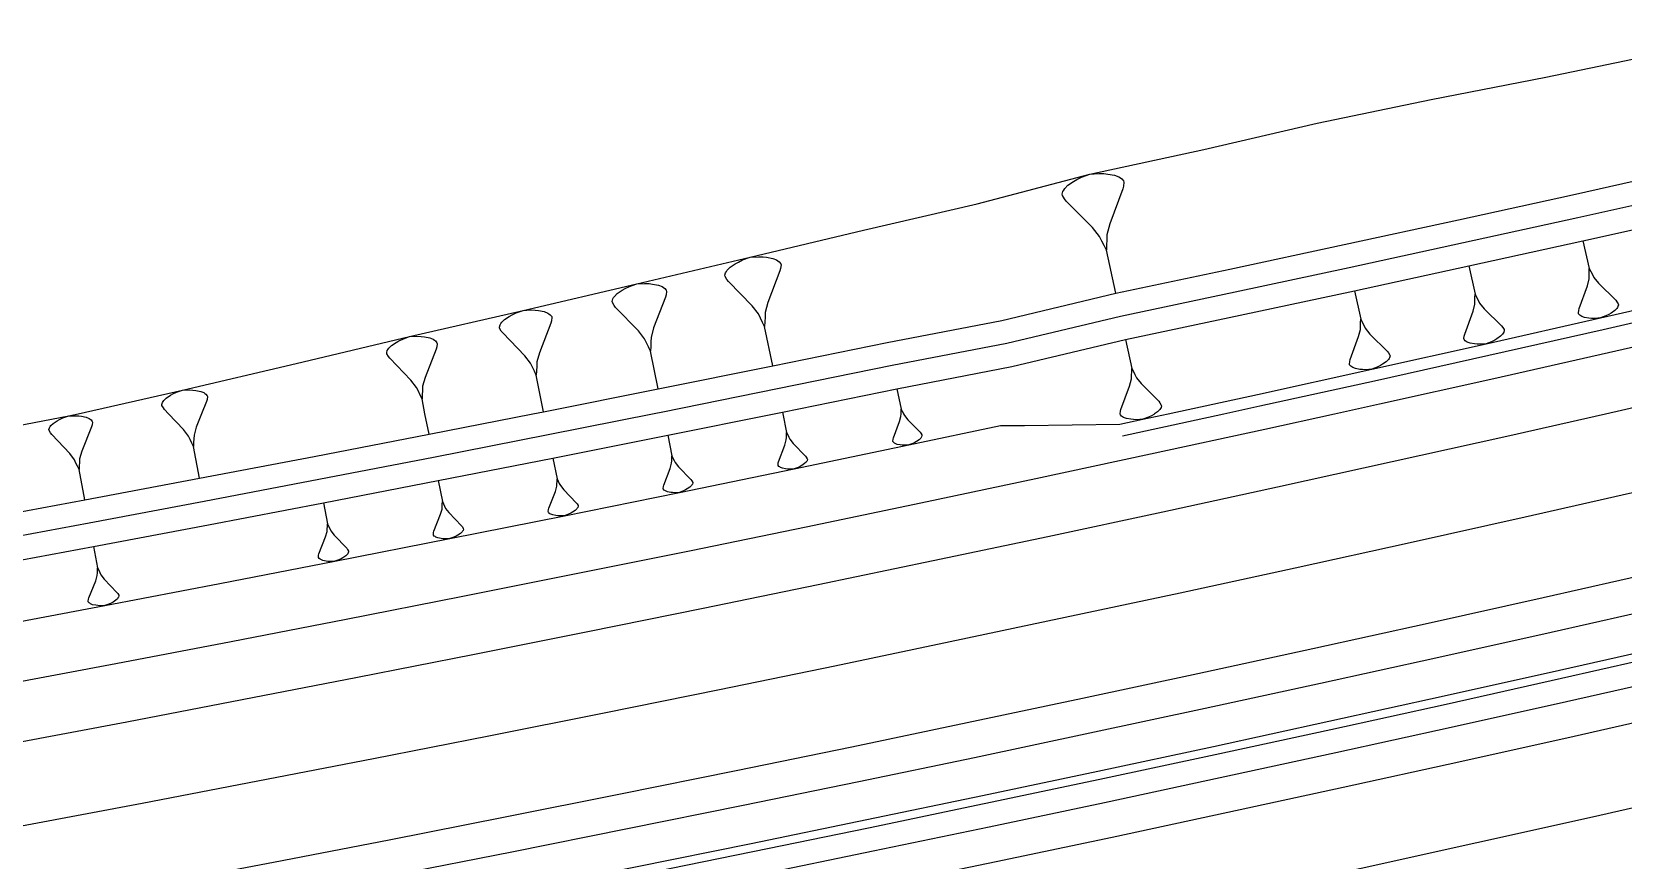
# Model space of a CAD drawing. Extents: x 384551 to 386632, y 802806 to 803252.
# Drawn here: x 385827.2 to 385894.5, y 802881.1 to 802916.2 of the extents above; entities that cross this region are included whole.
import ezdxf

# ---------------------------------------------------------------- set-up
doc = ezdxf.new("R2010")
doc.units = 0
doc.layers.get('0').update_dxf_attribs({"linetype": 'CONTINUOUS'})

msp = doc.modelspace()

# ---------------------------------------------------------------- linework, layer by layer
at = {"color": 7}
for p, q in [((385871.0326, 802909.6639), (385871.27, 802909.824)), ((385871.27, 802909.824), (385871.4148, 802909.9096)), ((385871.4148, 802909.9096), (385871.6115, 802910.0065)), ((385871.6115, 802910.0065), (385871.9642, 802910.137)), ((385871.9642, 802910.137), (385872.3393, 802910.1636)), ((385872.3393, 802910.1636), (385872.5585, 802910.1565)), ((385872.5585, 802910.1565), (385872.7256, 802910.1381)), ((385872.7256, 802910.1381), (385873.008, 802910.0903)), ((385873.008, 802910.0903), (385873.1864, 802910.0199)), ((385873.1864, 802910.0199), (385873.2496, 802909.9792)), ((385873.2496, 802909.9792), (385873.3128, 802909.9384)), ((385873.3128, 802909.9384), (385873.3872, 802909.8457)), ((385873.3984, 802909.7937), (385873.3801, 802909.6265)), ((385873.3872, 802909.8457), (385873.3984, 802909.7937)), ((385870.788, 802909.2847), (385870.8175, 802909.3999)), ((385870.7992, 802909.2327), (385870.788, 802909.2847)), ((385870.8848, 802909.088), (385870.7992, 802909.2327)), ((385870.8175, 802909.3999), (385870.8583, 802909.4631)), ((385870.8583, 802909.4631), (385870.899, 802909.5263)), ((385870.9592, 802908.9952), (385870.8848, 802909.088)), ((385870.899, 802909.5263), (385871.0326, 802909.6639)), ((385873.3506, 802909.5113), (385872.7993, 802908.0322)), ((385873.3801, 802909.6265), (385873.3506, 802909.5113)), ((385872.0715, 802907.8751), (385870.9592, 802908.9952)), ((385872.3692, 802907.5041), (385872.0715, 802907.8751)), ((385872.7993, 802908.0322), (385872.6811, 802907.5714)), ((385872.466, 802907.3074), (385872.3692, 802907.5041)), ((385872.5629, 802907.1107), (385872.466, 802907.3074)), ((385872.6597, 802906.9139), (385872.5629, 802907.1107)), ((385872.6669, 802907.1331), (385872.6597, 802906.9139)), ((385872.674, 802907.3523), (385872.6669, 802907.1331)), ((385872.6811, 802907.5714), (385872.674, 802907.3523)), ((385892.802, 802907.315), (385893.0696, 802906.1384)), ((385856.9756, 802906.3424), (385857.1078, 802906.4191)), ((385857.1078, 802906.4191), (385857.2874, 802906.5057)), ((385857.2874, 802906.5057), (385857.609, 802906.6217)), ((385857.609, 802906.6217), (385857.9503, 802906.643)), ((385857.9503, 802906.643), (385858.1495, 802906.6348)), ((385858.1495, 802906.6348), (385858.3013, 802906.6169)), ((385858.3013, 802906.6169), (385858.5576, 802906.5712)), ((385858.5576, 802906.5712), (385858.7193, 802906.506)), ((385858.7193, 802906.506), (385858.7765, 802906.4684)), ((385858.7765, 802906.4684), (385858.8336, 802906.4309)), ((385858.8336, 802906.4309), (385858.9006, 802906.346)), ((385873.0524, 802905.0945), (385872.6597, 802906.9139)), ((385856.5332, 802905.8557), (385856.561, 802905.9602)), ((385856.543, 802905.8084), (385856.5332, 802905.8557)), ((385856.6198, 802905.6761), (385856.543, 802905.8084)), ((385856.561, 802905.9602), (385856.5985, 802906.0174)), ((385856.5985, 802906.0174), (385856.636, 802906.0745)), ((385856.636, 802906.0745), (385856.7585, 802906.1986)), ((385856.7585, 802906.1986), (385856.9756, 802906.3424)), ((385858.8647, 802906.0423), (385858.3523, 802904.7018)), ((385858.8924, 802906.1468), (385858.8647, 802906.0423)), ((385858.9104, 802906.2987), (385858.8924, 802906.1468)), ((385858.9006, 802906.346), (385858.9104, 802906.2987)), ((385887.9739, 802906.2528), (385888.2405, 802905.0655)), ((385893.0605, 802905.712), (385893.0635, 802905.8542)), ((385893.0635, 802905.8542), (385893.0666, 802905.9963)), ((385893.0666, 802905.9963), (385893.0696, 802906.1384)), ((385893.0696, 802906.1384), (385893.1338, 802906.0116)), ((385893.1338, 802906.0116), (385893.198, 802905.8847)), ((385893.198, 802905.8847), (385893.2622, 802905.7579)), ((385893.2622, 802905.7579), (385893.4578, 802905.5196)), ((385851.8718, 802904.967), (385851.9904, 802905.0866)), ((385851.9904, 802905.0866), (385852.2006, 802905.2248)), ((385852.2006, 802905.2248), (385852.3285, 802905.2987)), ((385852.3285, 802905.2987), (385852.5023, 802905.3818)), ((385852.5023, 802905.3818), (385852.8133, 802905.493)), ((385852.8133, 802905.493), (385853.143, 802905.5126)), ((385853.143, 802905.5126), (385853.3354, 802905.5043)), ((385853.3354, 802905.5043), (385853.4821, 802905.4865)), ((385853.4821, 802905.4865), (385853.7296, 802905.4417)), ((385853.7296, 802905.4417), (385853.8856, 802905.3782)), ((385853.8856, 802905.3782), (385853.9407, 802905.3418)), ((385853.9407, 802905.3418), (385853.9958, 802905.3054)), ((385853.9958, 802905.3054), (385854.0603, 802905.2232)), ((385854.0696, 802905.1774), (385854.0519, 802905.0308)), ((385854.0603, 802905.2232), (385854.0696, 802905.1774)), ((385856.6868, 802905.5913), (385856.6198, 802905.6761)), ((385857.6894, 802904.5645), (385856.6868, 802905.5913)), ((385883.1432, 802905.2028), (385883.4086, 802904.0053)), ((385888.237, 802904.9222), (385888.2405, 802905.0655)), ((385888.2405, 802905.0655), (385888.3049, 802904.9374)), ((385892.6405, 802904.4497), (385892.9872, 802905.4125)), ((385892.9872, 802905.4125), (385893.0605, 802905.712)), ((385893.4578, 802905.5196), (385894.1869, 802904.8015)), ((385847.7145, 802904.2677), (385848.0147, 802904.3741)), ((385848.0147, 802904.3741), (385848.3328, 802904.3922)), ((385848.3328, 802904.3922), (385848.5183, 802904.3836)), ((385848.5183, 802904.3836), (385848.6597, 802904.3661)), ((385851.7719, 802904.7559), (385851.799, 802904.8568)), ((385851.7812, 802904.7101), (385851.7719, 802904.7559)), ((385851.855, 802904.5822), (385851.7812, 802904.7101)), ((385851.799, 802904.8568), (385851.8354, 802904.9119)), ((385851.8354, 802904.9119), (385851.8718, 802904.967)), ((385851.9195, 802904.5), (385851.855, 802904.5822)), ((385852.8854, 802903.5053), (385851.9195, 802904.5)), ((385854.0248, 802904.9299), (385853.5262, 802903.6362)), ((385854.0519, 802905.0308), (385854.0248, 802904.9299)), ((385857.9573, 802904.2249), (385857.6894, 802904.5645)), ((385858.3523, 802904.7018), (385858.2413, 802904.2838)), ((385888.1554, 802904.3337), (385888.2301, 802904.6356)), ((385888.2301, 802904.6356), (385888.2336, 802904.7789)), ((385888.2336, 802904.7789), (385888.237, 802904.9222)), ((385888.3049, 802904.9374), (385888.3693, 802904.8094)), ((385888.3693, 802904.8094), (385888.4337, 802904.6813)), ((385888.4337, 802904.6813), (385888.6303, 802904.4404)), ((385888.6303, 802904.4404), (385889.3635, 802903.7142)), ((385892.6115, 802904.2664), (385892.6222, 802904.3749)), ((385892.6222, 802904.3749), (385892.6405, 802904.4497)), ((385894.2297, 802904.4577), (385894.1442, 802904.3675)), ((385894.1869, 802904.8015), (385894.2358, 802904.7419)), ((385894.2557, 802904.4989), (385894.2297, 802904.4577)), ((385894.2358, 802904.7419), (385894.2923, 802904.6487)), ((385894.2817, 802904.5402), (385894.2557, 802904.4989)), ((385894.3, 802904.6151), (385894.2817, 802904.5402)), ((385894.2923, 802904.6487), (385894.3, 802904.6151)), ((385847.0084, 802903.666), (385847.0348, 802903.7632)), ((385847.0348, 802903.7632), (385847.0701, 802903.8163)), ((385847.0701, 802903.8163), (385847.1054, 802903.8693)), ((385847.1054, 802903.8693), (385847.2201, 802903.9843)), ((385847.2201, 802903.9843), (385847.4231, 802904.1171)), ((385847.4231, 802904.1171), (385847.5467, 802904.188)), ((385847.5467, 802904.188), (385847.7145, 802904.2677)), ((385848.6597, 802904.3661), (385848.8983, 802904.3222)), ((385849.1816, 802903.8278), (385848.6973, 802902.5815)), ((385848.8983, 802904.3222), (385849.0486, 802904.2605)), ((385849.0486, 802904.2605), (385849.1016, 802904.2253)), ((385849.1016, 802904.2253), (385849.1547, 802904.19)), ((385849.1547, 802904.19), (385849.2166, 802904.1106)), ((385849.208, 802903.925), (385849.1816, 802903.8278)), ((385849.2255, 802904.0664), (385849.208, 802903.925)), ((385849.2166, 802904.1106), (385849.2255, 802904.0664)), ((385858.0438, 802904.0453), (385857.9573, 802904.2249)), ((385858.1304, 802903.8658), (385858.0438, 802904.0453)), ((385858.217, 802903.6862), (385858.1304, 802903.8658)), ((385858.2251, 802903.8854), (385858.217, 802903.6862)), ((385858.2332, 802904.0846), (385858.2251, 802903.8854)), ((385858.2413, 802904.2838), (385858.2332, 802904.0846)), ((385883.397, 802903.5719), (385883.4009, 802903.7164)), ((385883.4009, 802903.7164), (385883.4048, 802903.8608)), ((385883.4048, 802903.8608), (385883.4086, 802904.0053)), ((385883.4086, 802904.0053), (385883.4732, 802903.876)), ((385883.4732, 802903.876), (385883.5377, 802903.7467)), ((385883.5377, 802903.7467), (385883.6023, 802903.6174)), ((385887.803, 802903.3638), (385888.1554, 802904.3337)), ((385889.3635, 802903.7142), (385889.4126, 802903.654)), ((385892.6191, 802904.2328), (385892.6115, 802904.2664)), ((385892.668, 802904.1732), (385892.6191, 802904.2328)), ((385892.7093, 802904.1472), (385892.668, 802904.1732)), ((385892.7506, 802904.1212), (385892.7093, 802904.1472)), ((385892.8667, 802904.0769), (385892.7506, 802904.1212)), ((385893.0501, 802904.0479), (385892.8667, 802904.0769)), ((385893.1586, 802904.0372), (385893.0501, 802904.0479)), ((385893.3007, 802904.0342), (385893.1586, 802904.0372)), ((385893.5437, 802904.0541), (385893.3007, 802904.0342)), ((385893.7713, 802904.1413), (385893.5437, 802904.0541)), ((385893.8982, 802904.2055), (385893.7713, 802904.1413)), ((385893.9914, 802904.262), (385893.8982, 802904.2055)), ((385894.1442, 802904.3675), (385893.9914, 802904.262)), ((385842.6435, 802903.0185), (385842.7626, 802903.0863)), ((385842.7626, 802903.0863), (385842.9243, 802903.1626)), ((385842.9243, 802903.1626), (385843.2135, 802903.2642)), ((385843.2135, 802903.2642), (385843.5197, 802903.2808)), ((385843.5197, 802903.2808), (385843.6982, 802903.272)), ((385843.6982, 802903.272), (385843.8342, 802903.2548)), ((385843.8342, 802903.2548), (385844.0637, 802903.2119)), ((385844.0637, 802903.2119), (385844.2082, 802903.1522)), ((385844.2082, 802903.1522), (385844.2591, 802903.1181)), ((385844.2591, 802903.1181), (385844.3101, 802903.084)), ((385844.3101, 802903.084), (385844.3695, 802903.0074)), ((385847.0173, 802903.6219), (385847.0084, 802903.666)), ((385847.0882, 802903.4983), (385847.0173, 802903.6219)), ((385847.1501, 802903.4188), (385847.0882, 802903.4983)), ((385848.079, 802902.457), (385847.1501, 802903.4188)), ((385853.1433, 802903.1766), (385852.8854, 802903.5053)), ((385853.2264, 802903.0028), (385853.1433, 802903.1766)), ((385853.4095, 802903.0402), (385853.4011, 802902.8478)), ((385853.4179, 802903.2326), (385853.4095, 802903.0402)), ((385853.5262, 802903.6362), (385853.4179, 802903.2326)), ((385858.5602, 802902.0291), (385858.217, 802903.6862)), ((385873.4743, 802903.1395), (385873.7369, 802901.9228)), ((385882.9629, 802902.2912), (385883.3208, 802903.2679)), ((385883.3208, 802903.2679), (385883.397, 802903.5719)), ((385883.6023, 802903.6174), (385883.7998, 802903.3741)), ((385883.7998, 802903.3741), (385884.5368, 802902.64)), ((385887.7733, 802903.179), (385887.7843, 802903.2883)), ((385887.7809, 802903.145), (385887.7733, 802903.179)), ((385887.8301, 802903.0848), (385887.7809, 802903.145)), ((385887.7843, 802903.2883), (385887.803, 802903.3638)), ((385887.8716, 802903.0585), (385887.8301, 802903.0848)), ((385887.9131, 802903.0322), (385887.8716, 802903.0585)), ((385888.0301, 802902.9872), (385887.9131, 802903.0322)), ((385888.9426, 802903.0496), (385888.7127, 802902.9623)), ((385889.0707, 802903.114), (385888.9426, 802903.0496)), ((385889.1648, 802903.1707), (385889.0707, 802903.114)), ((385889.3192, 802903.2767), (385889.1648, 802903.1707)), ((385889.4057, 802903.3674), (385889.3192, 802903.2767)), ((385889.432, 802903.4089), (385889.4057, 802903.3674)), ((385889.4126, 802903.654), (385889.4694, 802903.5598)), ((385889.4583, 802903.4504), (385889.432, 802903.4089)), ((385889.477, 802903.5259), (385889.4583, 802903.4504)), ((385889.4694, 802903.5598), (385889.477, 802903.5259)), ((385842.2432, 802902.5855), (385842.2689, 802902.679)), ((385842.2516, 802902.5429), (385842.2432, 802902.5855)), ((385842.3195, 802902.4238), (385842.2516, 802902.5429)), ((385842.2689, 802902.679), (385842.3029, 802902.7299)), ((385842.3029, 802902.7299), (385842.337, 802902.7809)), ((385842.3789, 802902.3472), (385842.3195, 802902.4238)), ((385842.337, 802902.7809), (385842.4477, 802902.8913)), ((385842.4477, 802902.8913), (385842.6435, 802903.0185)), ((385844.3351, 802902.7353), (385843.8656, 802901.5372)), ((385844.3607, 802902.8288), (385844.3351, 802902.7353)), ((385844.3779, 802902.9649), (385844.3607, 802902.8288)), ((385844.3695, 802903.0074), (385844.3779, 802902.9649)), ((385848.3268, 802902.1392), (385848.079, 802902.457)), ((385848.6973, 802902.5815), (385848.5918, 802902.1926)), ((385853.3096, 802902.8291), (385853.2264, 802903.0028)), ((385853.3927, 802902.6554), (385853.3096, 802902.8291)), ((385853.4011, 802902.8478), (385853.3927, 802902.6554)), ((385853.7198, 802901.0535), (385853.3927, 802902.6554)), ((385884.5368, 802902.64), (385884.5862, 802902.5792)), ((385884.5862, 802902.5792), (385884.6432, 802902.4841)), ((385884.6317, 802902.3739), (385884.6051, 802902.3321)), ((385884.6508, 802902.4499), (385884.6317, 802902.3739)), ((385884.6432, 802902.4841), (385884.6508, 802902.4499)), ((385888.215, 802902.9575), (385888.0301, 802902.9872)), ((385888.3244, 802902.9464), (385888.215, 802902.9575)), ((385888.4677, 802902.9429), (385888.3244, 802902.9464)), ((385888.7127, 802902.9623), (385888.4677, 802902.9429)), ((385843.2703, 802901.4191), (385842.3789, 802902.3472)), ((385848.4065, 802901.9715), (385848.3268, 802902.1392)), ((385848.4862, 802901.8037), (385848.4065, 802901.9715)), ((385848.5659, 802901.636), (385848.4862, 802901.8037)), ((385848.5745, 802901.8215), (385848.5659, 802901.636)), ((385848.5831, 802902.007), (385848.5745, 802901.8215)), ((385848.5918, 802902.1926), (385848.5831, 802902.007)), ((385873.7274, 802901.6297), (385873.7321, 802901.7762)), ((385873.7321, 802901.7762), (385873.7369, 802901.9228)), ((385873.7369, 802901.9228), (385873.8016, 802901.7912)), ((385873.8016, 802901.7912), (385873.8664, 802901.6597)), ((385882.9324, 802902.1049), (385882.9439, 802902.2152)), ((385882.94, 802902.0707), (385882.9324, 802902.1049)), ((385882.9894, 802902.0099), (385882.94, 802902.0707)), ((385882.9439, 802902.2152), (385882.9629, 802902.2912)), ((385883.0312, 802901.9833), (385882.9894, 802902.0099)), ((385883.073, 802901.9566), (385883.0312, 802901.9833)), ((385883.1908, 802901.9109), (385883.073, 802901.9566)), ((385883.377, 802901.8804), (385883.1908, 802901.9109)), ((385883.4873, 802901.869), (385883.377, 802901.8804)), ((385883.6317, 802901.8651), (385883.4873, 802901.869)), ((385883.8788, 802901.8839), (385883.6317, 802901.8651)), ((385884.1107, 802901.9712), (385883.8788, 802901.8839)), ((385884.24, 802902.0358), (385884.1107, 802901.9712)), ((385884.335, 802902.0927), (385884.24, 802902.0358)), ((385884.491, 802902.1991), (385884.335, 802902.0927)), ((385884.5784, 802902.2903), (385884.491, 802902.1991)), ((385884.6051, 802902.3321), (385884.5784, 802902.2903)), ((385833.6168, 802901.0011), (385833.8932, 802901.0145)), ((385833.8932, 802901.0145), (385834.0543, 802901.0057)), ((385843.5079, 802901.1126), (385843.2703, 802901.4191)), ((385843.5841, 802900.9509), (385843.5079, 802901.1126)), ((385843.763, 802901.1632), (385843.7542, 802900.9847)), ((385843.8656, 802901.5372), (385843.763, 802901.1632)), ((385848.8771, 802900.0902), (385848.5659, 802901.636)), ((385863.8091, 802901.0595), (385863.9891, 802900.2022)), ((385873.2749, 802900.1859), (385873.6436, 802901.175)), ((385873.6436, 802901.175), (385873.7226, 802901.4831)), ((385873.7226, 802901.4831), (385873.7274, 802901.6297)), ((385873.8664, 802901.6597), (385873.9312, 802901.5281)), ((385873.9312, 802901.5281), (385874.1302, 802901.28)), ((385874.1302, 802901.28), (385874.874, 802900.531)), ((385832.7376, 802900.3934), (385832.7612, 802900.4776)), ((385832.745, 802900.3549), (385832.7376, 802900.3934)), ((385832.8056, 802900.2471), (385832.745, 802900.3549)), ((385832.7612, 802900.4776), (385832.7922, 802900.5234)), ((385832.7922, 802900.5234), (385832.8233, 802900.5693)), ((385832.8233, 802900.5693), (385832.9237, 802900.6683)), ((385832.9237, 802900.6683), (385833.1011, 802900.7822)), ((385833.1011, 802900.7822), (385833.2089, 802900.8428)), ((385833.2089, 802900.8428), (385833.3552, 802900.9109)), ((385833.3552, 802900.9109), (385833.6168, 802901.0011)), ((385834.0543, 802901.0057), (385834.177, 802900.9895)), ((385834.177, 802900.9895), (385834.3839, 802900.9496)), ((385834.3839, 802900.9496), (385834.514, 802900.895)), ((385834.6264, 802900.5181), (385834.4201, 802900)), ((385834.514, 802900.895), (385834.5598, 802900.864)), ((385834.5598, 802900.864), (385834.6056, 802900.833)), ((385834.6056, 802900.833), (385834.6589, 802900.7635)), ((385834.6501, 802900.6024), (385834.6264, 802900.5181)), ((385834.6663, 802900.7251), (385834.6501, 802900.6024)), ((385834.6589, 802900.7635), (385834.6663, 802900.7251)), ((385843.6604, 802900.7893), (385843.5841, 802900.9509)), ((385843.7367, 802900.6276), (385843.6604, 802900.7893)), ((385843.7455, 802900.8061), (385843.7367, 802900.6276)), ((385843.8612, 802900), (385843.7367, 802900.6276)), ((385843.7542, 802900.9847), (385843.7455, 802900.8061)), ((385874.874, 802900.531), (385874.9238, 802900.469)), ((385874.9238, 802900.469), (385874.981, 802900.3722)), ((385874.9885, 802900.3374), (385874.9688, 802900.2604)), ((385874.981, 802900.3722), (385874.9885, 802900.3374)), ((385828.1487, 802899.5942), (385828.3178, 802899.7021)), ((385828.3178, 802899.7021), (385828.4206, 802899.7596)), ((385828.4206, 802899.7596), (385828.56, 802899.824)), ((385828.56, 802899.824), (385828.8092, 802899.9092)), ((385828.8092, 802899.9092), (385829.0723, 802899.9212)), ((385829.0723, 802899.9212), (385829.2257, 802899.9124)), ((385829.2257, 802899.9124), (385829.3424, 802899.8966)), ((385829.3424, 802899.8966), (385829.5393, 802899.8581)), ((385829.5393, 802899.8581), (385829.6629, 802899.8058)), ((385829.6629, 802899.8058), (385829.7065, 802899.7761)), ((385829.7065, 802899.7761), (385829.75, 802899.7465)), ((385829.75, 802899.7465), (385829.8005, 802899.6802)), ((385829.8005, 802899.6802), (385829.8074, 802899.6436)), ((385832.8589, 802900.1776), (385832.8056, 802900.2471)), ((385833.0276, 802900), (385832.8589, 802900.1776)), ((385833.6587, 802899.3354), (385833.0276, 802900)), ((385834.4201, 802900), (385834.1967, 802899.4391)), ((385844.032, 802899.1392), (385843.8612, 802900)), ((385858.9658, 802900.0706), (385858.9804, 802900)), ((385858.9804, 802900), (385859.1449, 802899.2055)), ((385863.6572, 802898.9816), (385863.9206, 802899.6763)), ((385863.9206, 802899.6763), (385863.9774, 802899.8928)), ((385863.9774, 802899.8928), (385863.9813, 802899.9959)), ((385863.9813, 802899.9959), (385863.9815, 802900)), ((385863.9815, 802900), (385863.9852, 802900.099)), ((385863.9852, 802900.099), (385863.9891, 802900.2022)), ((385863.9891, 802900.2022), (385864.0342, 802900.1093)), ((385864.0342, 802900.1093), (385864.0793, 802900.0165)), ((385864.0793, 802900.0165), (385864.0873, 802900)), ((385864.0873, 802900), (385864.1244, 802899.9237)), ((385864.1244, 802899.9237), (385864.2635, 802899.7483)), ((385864.2635, 802899.7483), (385864.784, 802899.2182)), ((385873.2429, 802899.9971), (385873.2432, 802900)), ((385873.2504, 802899.9623), (385873.2429, 802899.9971)), ((385873.2432, 802900), (385873.2552, 802900.1089)), ((385873.3002, 802899.9003), (385873.2504, 802899.9623)), ((385873.2552, 802900.1089), (385873.2749, 802900.1859)), ((385873.3424, 802899.873), (385873.3002, 802899.9003)), ((385873.3847, 802899.8458), (385873.3424, 802899.873)), ((385873.504, 802899.7988), (385873.3847, 802899.8458)), ((385873.6928, 802899.7667), (385873.504, 802899.7988)), ((385873.8046, 802899.7545), (385873.6928, 802899.7667)), ((385873.9512, 802899.7497), (385873.8046, 802899.7545)), ((385874.202, 802899.7675), (385873.9512, 802899.7497)), ((385874.4378, 802899.8548), (385874.202, 802899.7675)), ((385874.5694, 802899.9195), (385874.4378, 802899.8548)), ((385874.6662, 802899.9768), (385874.5694, 802899.9195)), ((385874.7006, 802900), (385874.6662, 802899.9768)), ((385874.825, 802900.0838), (385874.7006, 802900)), ((385874.9143, 802900.1759), (385874.825, 802900.0838)), ((385874.9415, 802900.2181), (385874.9143, 802900.1759)), ((385874.9688, 802900.2604), (385874.9415, 802900.2181)), ((385827.9708, 802899.333), (385827.9935, 802899.4131)), ((385827.9777, 802899.2964), (385827.9708, 802899.333)), ((385828.0352, 802899.1936), (385827.9777, 802899.2964)), ((385827.9935, 802899.4131), (385828.0231, 802899.4567)), ((385828.0231, 802899.4567), (385828.0528, 802899.5002)), ((385828.0856, 802899.1273), (385828.0352, 802899.1936)), ((385828.0528, 802899.5002), (385828.1487, 802899.5942)), ((385828.8448, 802898.3236), (385828.0856, 802899.1273)), ((385829.769, 802899.4468), (385829.3571, 802898.4208)), ((385829.7917, 802899.5269), (385829.769, 802899.4468)), ((385829.8074, 802899.6436), (385829.7917, 802899.5269)), ((385833.8717, 802899.0576), (385833.6587, 802899.3354)), ((385833.9397, 802898.9113), (385833.8717, 802899.0576)), ((385834.1022, 802899.102), (385834.0934, 802898.9409)), ((385834.1967, 802899.4391), (385834.1022, 802899.102)), ((385854.12, 802899.094), (385854.2982, 802898.2214)), ((385859.1322, 802898.8935), (385859.1365, 802898.9975)), ((385859.1365, 802898.9975), (385859.1407, 802899.1015)), ((385859.1407, 802899.1015), (385859.1449, 802899.2055)), ((385859.1449, 802899.2055), (385859.1901, 802899.1117)), ((385859.1901, 802899.1117), (385859.2353, 802899.0179)), ((385859.2353, 802899.0179), (385859.2805, 802898.9242)), ((385864.784, 802899.2182), (385864.8188, 802899.1743)), ((385864.8303, 802898.9977), (385864.811, 802898.9681)), ((385864.8188, 802899.1743), (385864.8587, 802899.106)), ((385864.8497, 802899.0274), (385864.8303, 802898.9977)), ((385864.8639, 802899.0815), (385864.8497, 802899.0274)), ((385864.8587, 802899.106), (385864.8639, 802899.0815)), ((385829.0467, 802898.0586), (385828.8448, 802898.3236)), ((385829.3571, 802898.4208), (385829.2663, 802898.1003)), ((385834.0077, 802898.765), (385833.9397, 802898.9113)), ((385834.0758, 802898.6187), (385834.0077, 802898.765)), ((385834.0846, 802898.7798), (385834.0758, 802898.6187)), ((385834.3349, 802897.2738), (385834.0758, 802898.6187)), ((385834.0934, 802898.9409), (385834.0846, 802898.7798)), ((385858.8068, 802897.9754), (385859.0743, 802898.6752)), ((385859.0743, 802898.6752), (385859.1322, 802898.8935)), ((385859.2805, 802898.9242), (385859.4204, 802898.7469)), ((385859.4204, 802898.7469), (385859.9438, 802898.2108)), ((385863.634, 802898.8488), (385863.643, 802898.9274)), ((385863.6391, 802898.8243), (385863.634, 802898.8488)), ((385863.6739, 802898.7805), (385863.6391, 802898.8243)), ((385863.643, 802898.9274), (385863.6572, 802898.9816)), ((385863.7035, 802898.7611), (385863.6739, 802898.7805)), ((385863.7332, 802898.7418), (385863.7035, 802898.7611)), ((385863.8169, 802898.7082), (385863.7332, 802898.7418)), ((385863.9497, 802898.6849), (385863.8169, 802898.7082)), ((385864.0283, 802898.6759), (385863.9497, 802898.6849)), ((385864.1315, 802898.6719), (385864.0283, 802898.6759)), ((385864.3081, 802898.6835), (385864.1315, 802898.6719)), ((385864.4744, 802898.744), (385864.3081, 802898.6835)), ((385864.5672, 802898.789), (385864.4744, 802898.744)), ((385864.6356, 802898.829), (385864.5672, 802898.789)), ((385864.7478, 802898.9037), (385864.6356, 802898.829)), ((385864.811, 802898.9681), (385864.7478, 802898.9037)), ((385829.1111, 802897.9192), (385829.0467, 802898.0586)), ((385829.1754, 802897.7798), (385829.1111, 802897.9192)), ((385829.2398, 802897.6403), (385829.1754, 802897.7798)), ((385829.2486, 802897.7936), (385829.2398, 802897.6403)), ((385829.2574, 802897.947), (385829.2486, 802897.7936)), ((385829.2663, 802898.1003), (385829.2574, 802897.947)), ((385849.2718, 802898.1296), (385849.4489, 802897.2501)), ((385853.9539, 802896.9825), (385854.2255, 802897.6872)), ((385854.2255, 802897.6872), (385854.2845, 802897.907)), ((385854.2845, 802897.907), (385854.289, 802898.0118)), ((385854.289, 802898.0118), (385854.2936, 802898.1166)), ((385854.2936, 802898.1166), (385854.2982, 802898.2214)), ((385854.2982, 802898.2214), (385854.3435, 802898.1268)), ((385854.3435, 802898.1268), (385854.3888, 802898.0322)), ((385854.3888, 802898.0322), (385854.434, 802897.9375)), ((385854.434, 802897.9375), (385854.5745, 802897.7585)), ((385854.5745, 802897.7585), (385855.1006, 802897.2167)), ((385858.7829, 802897.8415), (385858.7923, 802897.9208)), ((385858.788, 802897.8168), (385858.7829, 802897.8415)), ((385858.823, 802897.7725), (385858.788, 802897.8168)), ((385858.7923, 802897.9208), (385858.8068, 802897.9754)), ((385858.8528, 802897.7529), (385858.823, 802897.7725)), ((385858.8827, 802897.7333), (385858.8528, 802897.7529)), ((385858.9671, 802897.6992), (385858.8827, 802897.7333)), ((385859.1009, 802897.6754), (385858.9671, 802897.6992)), ((385859.1802, 802897.666), (385859.1009, 802897.6754)), ((385859.2842, 802897.6618), (385859.1802, 802897.666)), ((385859.4623, 802897.6729), (385859.2842, 802897.6618)), ((385859.6302, 802897.7334), (385859.4623, 802897.6729)), ((385859.724, 802897.7786), (385859.6302, 802897.7334)), ((385859.793, 802897.8187), (385859.724, 802897.7786)), ((385859.9064, 802897.8937), (385859.793, 802897.8187)), ((385859.9703, 802897.9585), (385859.9064, 802897.8937)), ((385859.9438, 802898.2108), (385859.9788, 802898.1665)), ((385859.9899, 802897.9884), (385859.9703, 802897.9585)), ((385859.9788, 802898.1665), (385860.0189, 802898.0975)), ((385860.0095, 802898.0182), (385859.9899, 802897.9884)), ((385860.024, 802898.0728), (385860.0095, 802898.0182)), ((385860.0189, 802898.0975), (385860.024, 802898.0728)), ((385829.4829, 802896.3595), (385829.2398, 802897.6403)), ((385844.4213, 802897.1774), (385844.5971, 802896.2914)), ((385849.4342, 802896.9334), (385849.4391, 802897.0389)), ((385849.4391, 802897.0389), (385849.444, 802897.1445)), ((385849.444, 802897.1445), (385849.4489, 802897.2501)), ((385849.4489, 802897.2501), (385849.4942, 802897.1546)), ((385849.4942, 802897.1546), (385849.5396, 802897.0592)), ((385849.5396, 802897.0592), (385849.585, 802896.9637)), ((385853.9391, 802896.9275), (385853.9539, 802896.9825)), ((385855.1006, 802897.2167), (385855.1358, 802897.1719)), ((385855.1465, 802896.9923), (385855.1266, 802896.9623)), ((385855.1358, 802897.1719), (385855.176, 802897.1022)), ((385855.1663, 802897.0223), (385855.1465, 802896.9923)), ((385855.181, 802897.0773), (385855.1663, 802897.0223)), ((385855.176, 802897.1022), (385855.181, 802897.0773)), ((385849.0986, 802896.003), (385849.3742, 802896.7121)), ((385849.3742, 802896.7121), (385849.4342, 802896.9334)), ((385849.585, 802896.9637), (385849.726, 802896.7829)), ((385849.726, 802896.7829), (385850.2545, 802896.2357)), ((385853.9295, 802896.8477), (385853.9391, 802896.9275)), ((385853.9346, 802896.8227), (385853.9295, 802896.8477)), ((385853.9697, 802896.778), (385853.9346, 802896.8227)), ((385853.9997, 802896.7581), (385853.9697, 802896.778)), ((385854.0297, 802896.7383), (385853.9997, 802896.7581)), ((385854.1147, 802896.7037), (385854.0297, 802896.7383)), ((385854.2495, 802896.6793), (385854.1147, 802896.7037)), ((385854.3294, 802896.6696), (385854.2495, 802896.6793)), ((385854.4342, 802896.6651), (385854.3294, 802896.6696)), ((385854.6138, 802896.6758), (385854.4342, 802896.6651)), ((385854.7832, 802896.7363), (385854.6138, 802896.6758)), ((385854.8778, 802896.7816), (385854.7832, 802896.7363)), ((385854.9475, 802896.8218), (385854.8778, 802896.7816)), ((385855.062, 802896.8971), (385854.9475, 802896.8218)), ((385855.1266, 802896.9623), (385855.062, 802896.8971)), ((385839.5684, 802896.2376), (385839.7429, 802895.3455)), ((385844.2409, 802895.0368), (385844.5204, 802895.75)), ((385844.5204, 802895.75), (385844.5814, 802895.9726)), ((385844.5814, 802895.9726), (385844.5867, 802896.0789)), ((385844.5867, 802896.0789), (385844.5919, 802896.1852)), ((385844.5919, 802896.1852), (385844.5971, 802896.2914)), ((385844.5971, 802896.2914), (385844.6425, 802896.1952)), ((385844.6425, 802896.1952), (385844.6879, 802896.099)), ((385844.6879, 802896.099), (385844.7333, 802896.0027)), ((385844.7333, 802896.0027), (385844.8748, 802895.8203)), ((385844.8748, 802895.8203), (385845.4054, 802895.2678)), ((385849.0736, 802895.8672), (385849.0836, 802895.9477)), ((385849.0787, 802895.8421), (385849.0736, 802895.8672)), ((385849.1139, 802895.7969), (385849.0787, 802895.8421)), ((385849.0836, 802895.9477), (385849.0986, 802896.003)), ((385849.1441, 802895.7768), (385849.1139, 802895.7969)), ((385849.1743, 802895.7567), (385849.1441, 802895.7768)), ((385849.2598, 802895.7217), (385849.1743, 802895.7567)), ((385849.3955, 802895.6967), (385849.2598, 802895.7217)), ((385849.476, 802895.6867), (385849.3955, 802895.6967)), ((385849.5816, 802895.6819), (385849.476, 802895.6867)), ((385849.7625, 802895.6921), (385849.5816, 802895.6819)), ((385849.9334, 802895.7527), (385849.7625, 802895.6921)), ((385850.0288, 802895.798), (385849.9334, 802895.7527)), ((385850.0991, 802895.8383), (385850.0288, 802895.798)), ((385850.2147, 802895.9139), (385850.0991, 802895.8383)), ((385850.2799, 802895.9793), (385850.2147, 802895.9139)), ((385850.2545, 802896.2357), (385850.2897, 802896.1905)), ((385850.3, 802896.0095), (385850.2799, 802895.9793)), ((385850.2897, 802896.1905), (385850.33, 802896.1201)), ((385850.3201, 802896.0397), (385850.3, 802896.0095)), ((385850.3351, 802896.095), (385850.3201, 802896.0397)), ((385850.33, 802896.1201), (385850.3351, 802896.095)), ((385839.6641, 802894.8009), (385839.7262, 802895.0247)), ((385839.7262, 802895.0247), (385839.7318, 802895.1316)), ((385839.7318, 802895.1316), (385839.7373, 802895.2386)), ((385839.7373, 802895.2386), (385839.7429, 802895.3455)), ((385839.7429, 802895.3455), (385839.7883, 802895.2485)), ((385839.7883, 802895.2485), (385839.8337, 802895.1516)), ((385839.8337, 802895.1516), (385839.8791, 802895.0546)), ((385839.8791, 802895.0546), (385840.0209, 802894.8707)), ((385844.2154, 802894.9002), (385844.2256, 802894.9811)), ((385844.2256, 802894.9811), (385844.2409, 802895.0368)), ((385845.4303, 802895.0097), (385845.3644, 802894.944)), ((385845.4054, 802895.2678), (385845.4407, 802895.2222)), ((385845.4506, 802895.04), (385845.4303, 802895.0097)), ((385845.4407, 802895.2222), (385845.4811, 802895.1513)), ((385845.4709, 802895.0704), (385845.4506, 802895.04)), ((385845.4861, 802895.126), (385845.4709, 802895.0704)), ((385845.4811, 802895.1513), (385845.4861, 802895.126)), ((385829.8558, 802894.3946), (385830.0271, 802893.4918)), ((385839.3809, 802894.084), (385839.6641, 802894.8009)), ((385840.0209, 802894.8707), (385840.5533, 802894.3132)), ((385840.5533, 802894.3132), (385840.5888, 802894.2672)), ((385844.2204, 802894.8749), (385844.2154, 802894.9002)), ((385844.2558, 802894.8293), (385844.2204, 802894.8749)), ((385844.2861, 802894.809), (385844.2558, 802894.8293)), ((385844.3165, 802894.7887), (385844.2861, 802894.809)), ((385844.4024, 802894.7531), (385844.3165, 802894.7887)), ((385844.5391, 802894.7276), (385844.4024, 802894.7531)), ((385844.62, 802894.7174), (385844.5391, 802894.7276)), ((385844.7263, 802894.7121), (385844.62, 802894.7174)), ((385844.9085, 802894.722), (385844.7263, 802894.7121)), ((385845.0807, 802894.7825), (385844.9085, 802894.722)), ((385845.1769, 802894.8279), (385845.0807, 802894.7825)), ((385845.2478, 802894.8682), (385845.1769, 802894.8279)), ((385845.3644, 802894.944), (385845.2478, 802894.8682)), ((385839.3549, 802893.9466), (385839.3654, 802894.028)), ((385839.3598, 802893.9211), (385839.3549, 802893.9466)), ((385839.3953, 802893.8751), (385839.3598, 802893.9211)), ((385839.3654, 802894.028), (385839.3809, 802894.084)), ((385839.4258, 802893.8546), (385839.3953, 802893.8751)), ((385839.4562, 802893.8341), (385839.4258, 802893.8546)), ((385839.5427, 802893.798), (385839.4562, 802893.8341)), ((385839.6801, 802893.772), (385839.5427, 802893.798)), ((385839.7615, 802893.7615), (385839.6801, 802893.772)), ((385839.8685, 802893.7559), (385839.7615, 802893.7615)), ((385840.0518, 802893.7653), (385839.8685, 802893.7559)), ((385840.2253, 802893.8257), (385840.0518, 802893.7653)), ((385840.3222, 802893.8711), (385840.2253, 802893.8257)), ((385840.3937, 802893.9115), (385840.3222, 802893.8711)), ((385840.5112, 802893.9874), (385840.3937, 802893.9115)), ((385840.5777, 802894.0534), (385840.5112, 802893.9874)), ((385840.5982, 802894.0838), (385840.5777, 802894.0534)), ((385840.5888, 802894.2672), (385840.6292, 802894.1957)), ((385840.6187, 802894.1143), (385840.5982, 802894.0838)), ((385840.6342, 802894.1703), (385840.6187, 802894.1143)), ((385840.6292, 802894.1957), (385840.6342, 802894.1703)), ((385829.6541, 802892.2184), (385829.9445, 802892.9416)), ((385829.9445, 802892.9416), (385830.0085, 802893.1675)), ((385830.0085, 802893.1675), (385830.0147, 802893.2756)), ((385830.0147, 802893.2756), (385830.0209, 802893.3837)), ((385830.0209, 802893.3837), (385830.0271, 802893.4918)), ((385830.0271, 802893.4918), (385830.0725, 802893.3935)), ((385830.0725, 802893.3935), (385830.1179, 802893.2952)), ((385830.1179, 802893.2952), (385830.1632, 802893.1969)), ((385830.1632, 802893.1969), (385830.3056, 802893.0101)), ((385830.3056, 802893.0101), (385830.8407, 802892.4436)), ((385830.8407, 802892.4436), (385830.8763, 802892.3969)), ((385830.8763, 802892.3969), (385830.9168, 802892.3244)), ((385830.9217, 802892.2986), (385830.9057, 802892.2421)), ((385830.9168, 802892.3244), (385830.9217, 802892.2986)), ((385829.627, 802892.0796), (385829.6381, 802892.1619)), ((385829.6319, 802892.0538), (385829.627, 802892.0796)), ((385829.6675, 802892.0071), (385829.6319, 802892.0538)), ((385829.6381, 802892.1619), (385829.6541, 802892.2184)), ((385829.6982, 802891.9862), (385829.6675, 802892.0071)), ((385829.7289, 802891.9653), (385829.6982, 802891.9862)), ((385829.816, 802891.9284), (385829.7289, 802891.9653)), ((385829.9548, 802891.9013), (385829.816, 802891.9284)), ((385830.0371, 802891.8902), (385829.9548, 802891.9013)), ((385830.1452, 802891.884), (385830.0371, 802891.8902)), ((385830.3306, 802891.8924), (385830.1452, 802891.884)), ((385830.5063, 802891.9525), (385830.3306, 802891.8924)), ((385830.6046, 802891.9979), (385830.5063, 802891.9525)), ((385830.6771, 802892.0384), (385830.6046, 802891.9979)), ((385830.7963, 802892.1144), (385830.6771, 802892.0384)), ((385830.8639, 802892.1807), (385830.7963, 802892.1144)), ((385830.8848, 802892.2114), (385830.8639, 802892.1807)), ((385830.9057, 802892.2421), (385830.8848, 802892.2114))]:
    msp.add_line(p, q, dxfattribs=at)
at = {"color": 7, "linetype": 'CONTINUOUS'}
for points in [[(385829.2092, 802900), (385833.6168, 802901.0011), (385838.4177, 802902.1227), (385843.2135, 802903.2642), (385848.0147, 802904.3741), (385852.8133, 802905.493), (385857.609, 802906.6217), (385862.3997, 802907.7708), (385867.1988, 802908.8771), (385871.9642, 802910.137), (385876.7767, 802911.1757), (385881.5734, 802912.2862), (385886.3928, 802913.2942), (385891.2275, 802914.2366), (385896.0486, 802915.2423), (385900, 802916.1535)], [(385900, 802909.949), (385897.4029, 802909.3639), (385892.5802, 802908.2901), (385887.7548, 802907.2285), (385882.9269, 802906.1791), (385878.0964, 802905.1419), (385873.2633, 802904.117), (385868.4556, 802902.9735), (385863.6036, 802902.0381), (385858.763, 802901.0498), (385853.9199, 802900.0737), (385853.5492, 802900)], [(385858.6154, 802900), (385858.9658, 802900.0706), (385863.8091, 802901.0595), (385868.6639, 802901.9954), (385873.4743, 802903.1395), (385878.31, 802904.165), (385883.1432, 802905.2028), (385887.9739, 802906.2528), (385892.802, 802907.315), (385897.6274, 802908.3894), (385900, 802908.924)], [(385893.7505, 802900), (385894.4309, 802900.1538), (385899.2696, 802901.2615), (385900, 802901.4308)], [(385800, 802881.3363), (385801.9569, 802881.6711), (385806.8473, 802882.522), (385811.7353, 802883.3865), (385816.6209, 802884.2646), (385821.5041, 802885.1562), (385826.3847, 802886.0614), (385831.2629, 802886.9801), (385836.1384, 802887.9124), (385841.0114, 802888.8582), (385845.8817, 802889.8176), (385850.7493, 802890.7905), (385855.6142, 802891.7769), (385860.4763, 802892.7768), (385865.3357, 802893.7902), (385870.1922, 802894.8171), (385875.0458, 802895.8575), (385879.8965, 802896.9114), (385884.7443, 802897.9787), (385889.5891, 802899.0595), (385893.7505, 802900)], [(385853.5492, 802900), (385849.0745, 802899.1099), (385844.2267, 802898.1583), (385839.3765, 802897.219), (385834.5241, 802896.2919), (385829.6693, 802895.3771), (385824.8123, 802894.4745), (385819.9531, 802893.5842), (385815.0917, 802892.7062), (385810.2281, 802891.8405), (385805.3623, 802890.9871), (385800.4945, 802890.1459), (385800, 802890.0618)], [(385800, 802889.0474), (385800.6645, 802889.1605), (385805.5351, 802890.0021), (385810.4036, 802890.856), (385815.2699, 802891.7222), (385820.1341, 802892.6007), (385824.996, 802893.4915), (385829.8558, 802894.3946), (385834.7132, 802895.3099), (385839.5684, 802896.2376), (385844.4213, 802897.1774), (385849.2718, 802898.1296), (385854.12, 802899.094), (385858.6154, 802900)], [(385800, 802894.8222), (385804.5837, 802895.4257), (385809.4696, 802896.0948), (385814.3047, 802897.0504), (385819.138, 802898.0135), (385823.9686, 802898.9887), (385828.8092, 802899.9092), (385829.2092, 802900)], [(385800, 802877.7854), (385802.5521, 802878.2221), (385807.452, 802879.0747), (385812.3497, 802879.9409), (385817.2448, 802880.8206), (385822.1375, 802881.714), (385827.0278, 802882.621), (385831.9154, 802883.5415), (385836.8005, 802884.4756), (385841.683, 802885.4233), (385846.5629, 802886.3845), (385851.44, 802887.3593), (385856.3144, 802888.3476), (385861.1861, 802889.3495), (385866.055, 802890.3649), (385870.921, 802891.3938), (385875.7841, 802892.4363), (385880.6443, 802893.4922), (385885.5016, 802894.5616), (385890.3559, 802895.6445), (385895.2072, 802896.7409), (385900, 802897.8381)], [(385800, 802874.2345), (385803.1472, 802874.7731), (385808.0568, 802875.6273), (385812.964, 802876.4952), (385817.8687, 802877.3767), (385822.771, 802878.2718), (385827.6708, 802879.1805), (385832.568, 802880.1029), (385837.4627, 802881.0388), (385842.3547, 802881.9883), (385847.2441, 802882.9515), (385852.1308, 802883.9281), (385857.0147, 802884.9184), (385861.8959, 802885.9222), (385866.7743, 802886.9396), (385871.6498, 802887.9705), (385876.5224, 802889.015), (385881.3922, 802890.073), (385886.2589, 802891.1445), (385891.1227, 802892.2296), (385895.9835, 802893.3281), (385900, 802894.2476)], [(385800, 802868.1473), (385804.1675, 802868.8605), (385809.0935, 802869.7176), (385814.0171, 802870.5883), (385818.9383, 802871.4728), (385823.8569, 802872.3709), (385828.7731, 802873.2827), (385833.6867, 802874.2081), (385838.5977, 802875.1472), (385843.5061, 802876.0999), (385848.4119, 802877.0662), (385853.3149, 802878.0462), (385858.2152, 802879.0397), (385863.1127, 802880.0469), (385868.0074, 802881.0677), (385872.8992, 802882.1021), (385877.7881, 802883.15), (385882.6742, 802884.2116), (385887.5572, 802885.2867), (385892.4372, 802886.3753), (385897.3142, 802887.4776), (385900, 802888.0924)], [(385800, 802864.5964), (385804.7627, 802865.4115), (385809.6983, 802866.2702), (385814.6314, 802867.1427), (385819.5622, 802868.0288), (385824.4904, 802868.9287), (385829.4161, 802869.8422), (385834.3393, 802870.7695), (385839.2599, 802871.7104), (385844.1778, 802872.6649), (385849.0931, 802873.6331), (385854.0056, 802874.615), (385858.9154, 802875.6105), (385863.8225, 802876.6196), (385868.7267, 802877.6424), (385873.628, 802878.6788), (385878.5265, 802879.7288), (385883.422, 802880.7924), (385888.3145, 802881.8696), (385893.2041, 802882.9604), (385898.0905, 802884.0647), (385900, 802884.5019)]]:
    msp.add_lwpolyline(points, dxfattribs=at)
at = {"color": 1, "linetype": 'CONTINUOUS'}
for points in [[(385848.4174, 802900), (385848.8771, 802900.0902), (385853.7198, 802901.0535), (385858.5602, 802902.0291), (385863.3981, 802903.0168), (385868.2474, 802903.9516), (385873.0524, 802905.0945), (385877.8827, 802906.1188), (385882.7105, 802907.1554), (385887.5357, 802908.2042), (385892.3584, 802909.2652), (385897.1784, 802910.3383), (385900, 802910.974)], [(385875.2722, 802900), (385879.0419, 802900.819), (385883.8788, 802901.8839), (385888.7127, 802902.9623), (385893.5437, 802904.0541), (385898.3716, 802905.1593), (385900, 802905.5369)], [(385877.6273, 802900), (385879.1487, 802900.3305), (385883.987, 802901.3958), (385888.8223, 802902.4745), (385893.6546, 802903.5666), (385898.4838, 802904.6721), (385900, 802905.0236)], [(385800, 802886.4089), (385801.1066, 802886.5983), (385805.9834, 802887.4468), (385810.8577, 802888.3089), (385815.7297, 802889.1845), (385820.5992, 802890.0736), (385825.4662, 802890.9763), (385830.3306, 802891.8924), (385835.1925, 802892.8221), (385840.0518, 802893.7653), (385844.9085, 802894.722), (385849.7625, 802895.6921), (385854.6138, 802896.6758), (385859.4623, 802897.6729), (385864.3081, 802898.6835), (385868.1826, 802899.5016), (385869.1926, 802899.5119), (385873.2337, 802899.5588), (385874.202, 802899.7675), (385875.2722, 802900)], [(385800, 802891.0761), (385800.3244, 802891.1313), (385805.1895, 802891.972), (385810.0526, 802892.825), (385814.9134, 802893.6902), (385819.7721, 802894.5677), (385824.6286, 802895.4575), (385829.4829, 802896.3595), (385834.3349, 802897.2738), (385839.1846, 802898.2004), (385844.032, 802899.1392), (385848.4174, 802900)], [(385873.3389, 802899.07), (385874.3075, 802899.2787), (385877.6273, 802900)], [(385800, 802871.0387), (385803.6829, 802871.669), (385808.6011, 802872.5247), (385813.5169, 802873.3941), (385818.4302, 802874.2771), (385823.3411, 802875.1738), (385828.2495, 802876.0842), (385833.1553, 802877.0081), (385838.0586, 802877.9457), (385842.9592, 802878.8969), (385847.8572, 802879.8617), (385852.7524, 802880.8401), (385857.645, 802881.8321), (385862.5347, 802882.8377), (385867.4216, 802883.8569), (385872.3057, 802884.8896), (385877.1869, 802885.9359), (385882.0652, 802886.9958), (385886.9405, 802888.0692), (385891.8128, 802889.1561), (385896.6821, 802890.2566), (385900, 802891.0161)], [(385800, 802870.6836), (385803.7424, 802871.3241), (385808.6616, 802872.18), (385813.5783, 802873.0495), (385818.4926, 802873.9327), (385823.4045, 802874.8296), (385828.3138, 802875.7401), (385833.2206, 802876.6642), (385838.1248, 802877.602), (385843.0264, 802878.5534), (385847.9253, 802879.5184), (385852.8215, 802880.497), (385857.715, 802881.4892), (385862.6057, 802882.495), (385867.4936, 802883.5143), (385872.3786, 802884.5473), (385877.2608, 802885.5938), (385882.14, 802886.6538), (385887.0163, 802887.7274), (385891.8895, 802888.8146), (385896.7597, 802889.9153), (385900, 802890.6571)]]:
    msp.add_lwpolyline(points, dxfattribs=at)
at = {"color": 2, "linetype": 'CONTINUOUS'}
for points in [[(385882.2981, 802900), (385884.2034, 802900.4195), (385889.0414, 802901.4988), (385893.8764, 802902.5915), (385898.7083, 802903.6976), (385900, 802903.9971)], [(385800, 802883.8726), (385801.5318, 802884.1347), (385806.4153, 802884.9844), (385811.2965, 802885.8477), (385816.1753, 802886.7245), (385821.0516, 802887.6149), (385825.9254, 802888.5188), (385830.7967, 802889.4363), (385835.6655, 802890.3673), (385840.5316, 802891.3118), (385845.3951, 802892.2698), (385850.2559, 802893.2413), (385855.114, 802894.2263), (385859.9693, 802895.2248), (385864.8219, 802896.2368), (385869.6716, 802897.2623), (385874.5184, 802898.3012), (385879.3624, 802899.3536), (385882.2981, 802900)], [(385800, 802872.7127), (385803.4023, 802873.2949), (385808.316, 802874.1499), (385813.2273, 802875.0185), (385818.1361, 802875.9007), (385823.0425, 802876.7966), (385827.9464, 802877.7061), (385832.8477, 802878.6292), (385837.7464, 802879.5659), (385842.6426, 802880.5162), (385847.536, 802881.4801), (385852.4268, 802882.4576), (385857.3148, 802883.4487), (385862.2001, 802884.4534), (385867.0825, 802885.4716), (385871.9621, 802886.5034), (385876.8389, 802887.5488), (385881.7127, 802888.6076), (385886.5835, 802889.6801), (385891.4513, 802890.766), (385896.3161, 802891.8655), (385900, 802892.7088)], [(385800, 802869.6691), (385803.9125, 802870.3386), (385808.8343, 802871.195), (385813.7538, 802872.0651), (385818.6709, 802872.9488), (385823.5855, 802873.8461), (385828.4975, 802874.7571), (385833.407, 802875.6818), (385838.314, 802876.6201), (385843.2183, 802877.572), (385848.1199, 802878.5375), (385853.0189, 802879.5167), (385857.9151, 802880.5094), (385862.8085, 802881.5157), (385867.6991, 802882.5357), (385872.5868, 802883.5692), (385877.4717, 802884.6163), (385882.3537, 802885.6769), (385887.2326, 802886.7511), (385892.1086, 802887.8389), (385896.9815, 802888.9402), (385900, 802889.6312)]]:
    msp.add_lwpolyline(points, dxfattribs=at)
at = {"color": 3, "linetype": 'CONTINUOUS'}
msp.add_lwpolyline([(385800, 802868.1473), (385804.1675, 802868.8605), (385809.0935, 802869.7176), (385814.0171, 802870.5883), (385818.9383, 802871.4728), (385823.8569, 802872.3709), (385828.7731, 802873.2827), (385833.6867, 802874.2081), (385838.5977, 802875.1472), (385843.5061, 802876.0999), (385848.4119, 802877.0662), (385853.3149, 802878.0462), (385858.2152, 802879.0397), (385863.1127, 802880.0469), (385868.0074, 802881.0677), (385872.8992, 802882.1021), (385877.7881, 802883.15), (385882.6742, 802884.2116), (385887.5572, 802885.2867), (385892.4372, 802886.3753), (385897.3142, 802887.4776), (385900, 802888.0924)], dxfattribs=at)

doc.saveas('drawing.dxf')
